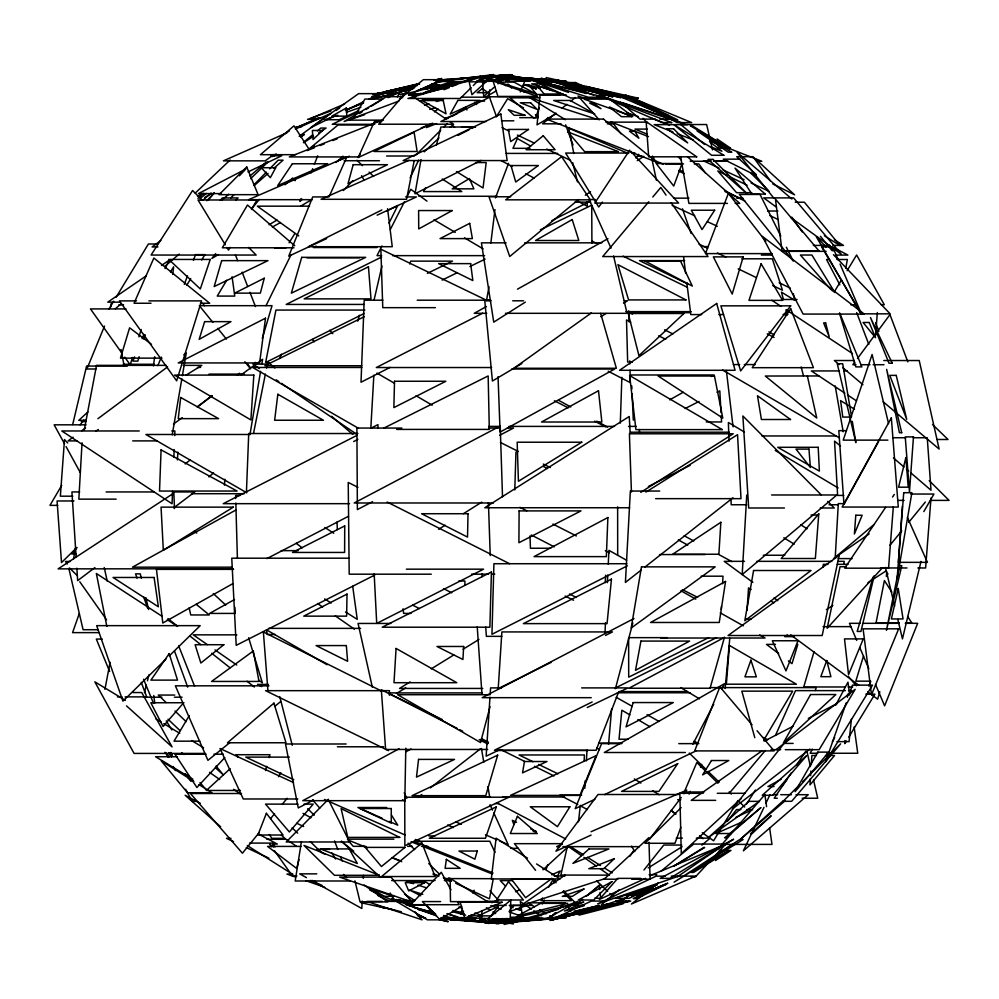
<?xml version="1.0" encoding="UTF-8"?>
<svg xmlns="http://www.w3.org/2000/svg" width="999" height="999" viewBox="0 0 999 999"><rect width="100%" height="100%" fill="white"/><g stroke="black" fill="none" stroke-linecap="round" stroke-linejoin="round"><path stroke-width="1.5" d="M377.934 427.747L377.947 424.637L371.041 428.171M389.398 695.279L389.46 690.671L265.584 690.671L388.536 750.649M405.794 748.201L404.832 800.674L302.772 800.674L399.063 748.775M514.785 489.935L515.946 452.097M620.304 423.151L621.865 377.31M172.552 491.371L172.078 503.771L61.801 430.969L139.248 430.969M173.863 457.292L174.163 449.55M174.688 435.614L174.875 430.969L171.778 430.969M246.416 492.445L248.726 433.529L357.917 433.529M584.153 761.176L584.415 754.969L519.043 754.969L532.966 761.713M362.187 900.986L361.825 908.516L311.85 880.631M363.261 878.371L363.399 875.361M481.918 911.188L481.555 918.793L484.49 918.793M604.982 633.403L605.494 622.639M607.392 582.642L607.754 574.949M608.266 564.185L608.915 550.337L626.573 560.252M721.266 609.353L721.428 606.343M722.589 583.728L722.989 576.186L701.148 576.186M605.232 582.717L605.644 575.187M82.043 442.807L78.834 499.15L116.134 499.15M370.866 427.472L373.863 375.162M584.84 788.236L585.277 780.644M586.401 760.888L587 750.261M746.74 494.98L742.195 574.562L836.887 494.98L771.615 494.98M844.967 740.546L844.792 743.643L846.378 741.033M847.464 697.265L847.651 694.168M224.488 485.152L224.837 479.283M489.972 697.215L486.151 756.193L500.187 749.437M490.184 694.105L490.584 687.899L501.386 687.899M747.065 610.289L748.526 587.924L751.198 589.497M810.376 778.733L809.964 784.939L834.54 755.494L825.486 755.494M810.576 775.636L810.888 770.991M811.3 764.784L811.912 755.494L816.433 755.494M177.385 459.865L177.909 452.135M886.737 571.79L886.4 576.448L887.961 573.751M898.363 562.35L902.397 506.118M893.331 506.743L888.548 568.181L844.704 568.181L885.589 507.38M930.993 497.977L925.623 567.969L917.869 567.969M875.511 335.801L877.347 312.575M608.553 744.367L611.6 709.128M110.827 306.83L111.114 303.721M725.149 688.536L729.769 638.324M851.423 718.993L849.088 741.633L836.95 741.633M489.685 89.823L488.886 97.178L461.238 97.178M172.752 274.438L173.626 266.808L170.492 271.94M578.471 821.802L580.344 805.331M490.846 242.944L494.98 209.603M153.409 365.934L154.695 356.718M822.864 567.395L823.338 564.335L827.984 564.335M295.13 180.694L295.579 177.847M301.423 841.633L295.192 880.993L350.212 880.993M249.937 434.74L260.589 371.316M261.863 363.761L262.625 359.228L241.271 374.762M172.215 434.84L181.843 378.733M182.367 375.711L186.264 352.959L183.779 354.82M73.601 558.741L75.437 548.139M420.991 159.678L415.01 193.769L481.143 160.377M486.513 300.462L489.011 286.638M843.693 564.385L844.255 561.338L838.011 561.338M845.741 268.294L847.389 259.503L836.962 259.503M84.203 430.344L96.528 365.359L166.221 365.359M104.932 689.347L110.09 662.262M414.198 160.677L406.581 199.3L321.066 199.3L409.103 160.227M253.534 433.379L265.384 374.088M266.596 368.007L267.819 361.925L274.9 367.969M567.17 847.352L560.839 875.074L609.552 875.136M374.076 300L381.968 266.009M72.69 424.513L86.588 366.059L127.348 366.059M874.25 575.599L860.951 631.43L857.192 631.43L873.226 576.81M920.991 561.413L902.447 638.898L897.839 619.53M436.563 144.942L440.896 127.01L474.562 127.01L471.815 128.396M144.43 692.719L146.316 685.239M147.452 680.756L148.963 674.775M490.047 706.68L480.556 742.557L397.639 694.717L490.122 694.717M615.409 688.723L632.817 622.989M299.013 859.639L296.678 868.456L267.582 846.415L301.011 846.415M265.522 770.591L266.733 766.27M269.156 757.604L269.967 754.72L235.851 754.72L237.787 757.167M139.111 356.743L137.862 361.101L132.879 361.101L134.615 356.893M144.081 339.298L145.33 334.94M357.729 321.154L359.428 315.272M814.035 651.685L803.745 686.975L845.042 686.975M879.832 691.783L877.634 699.175L867.706 691.832M253.883 366.783L255.207 362.312M262.287 338.474L272.028 305.682L199.325 305.682L212.874 322.377M815.334 690.546L816.208 687.612L710.339 687.612M797.801 644.392L791.995 663.661L788.361 660.913M863.523 655.993L855.818 681.156L870.728 681.156M132.492 357.442L130.195 364.797L124.775 357.167M138.911 336.85L141.209 329.508M409.702 264.011L410.689 261.139L452.497 261.139L427.397 273.339M79.246 613.661L72.577 632.629L99.101 632.629M846.24 702.809L825.624 761.725L872.539 685.127L852.434 685.127L848.825 695.441M547.702 864.909L546.303 868.855L543.269 868.855M535.589 117.782L539.21 107.805M279.77 358.516L281.356 354.22M680.856 827.309L674.962 843.281L644.954 843.281L681.118 807.629M184.291 284.39L187.5 275.886M193.406 260.302L195.554 254.633L204.87 254.633L201.723 259.965M495.454 197.914L508.528 163.349M618.418 692.482L596.128 750.261L494.405 750.261L592.17 701.96M301.061 198.601L299.95 201.461L302.16 199.288M311.039 172.939L312.699 168.669M314.36 164.385L317.694 155.832M157.879 365.671L161.289 357.093M868.88 686.113L870.629 681.817M104.508 326.086L86.913 368.993L95.991 368.993M142.12 338.673L143.856 334.465M520.242 91.958L524.787 81.181M689.098 794.155L690.297 791.308M700.486 767.195L701.685 764.36M329.058 196.828L346.828 156.943L248.589 199.675L312.262 199.675M775.499 735.351L795.504 690.634L845.404 690.634M763.998 807.317L743.381 850.823L808.253 794.692L796.003 794.692M765.996 803.109L769.979 794.692M410.139 177.872L418.656 160.115M507.042 918.418L504.12 924.437L526.71 919.28M165.047 268.594L169.156 260.202L161.488 265.447M472.802 892.969L474.15 890.209M266.046 305.644L291.159 254.545M389.011 223.127L397.802 205.494L386.738 211.014M381.93 245.966L377.01 255.644L381.68 255.644M390.372 229.383L404.445 201.736M407.255 196.204L410.776 189.298L426.973 201.111M425.636 187.625L423.576 191.583L461.775 191.583L442.27 179.008M692.806 744.243L713.723 704.307M721.665 689.173L724.55 683.653L604.32 752.509L685.364 752.509M812.312 749.15L810.127 753.258L817.819 753.258M835.589 705.406L847.964 682.167L849.662 694.53M542.232 904.045L544.393 900.074M553.758 882.841L555.194 880.194M557.355 876.223L560.239 870.916L551.86 874.824M878.558 441.583L843.968 504.37L838.823 430.656L846.44 430.656M278.496 776.747L280.769 772.689M832.404 741.633L834.677 737.612M230.045 247.377L228.509 250.087L226.898 247.452M251.561 209.453L256.93 199.975L198.002 199.975L225.299 244.805M542.582 897.951L541.046 900.673L571.291 900.673L562.974 891.62M548.726 887.1L552.572 880.319L554.657 882.579M360.177 154.296L358.653 156.93L289.323 156.93L379.158 121.354M923.813 511.6L933.94 494.043L910.826 494.043M61.751 485.339L49.95 505.369L57.717 505.369M186.788 285.252L190.722 278.596M763.648 740.371L792.682 691.146L741.832 691.146L754.794 737.674M189.211 715.709L174.038 741.171L199.875 741.171M354.308 116.721L364.885 99.063L382.804 99.063M226.711 280.257L217.22 296.091L234.765 296.091L232.08 276.785M397.315 96.891L400.462 91.671L387.924 97.665M737.687 801.036L713.611 840.783L702.322 832.754M108.854 309.203L113.699 301.211M116.121 297.227L148.401 243.993L157.53 243.993M834.39 291.671L841.533 279.87M847.09 270.704L856.618 254.982L884.29 304.77L881.243 304.77M848.763 737.125L874.924 694.168L865.833 694.168M496.303 116.908L507.642 98.664L523.501 107.83M289.073 242.769L294.867 233.529M746.328 804.407L755.369 790.072M630.069 856.118L633.378 851.086M629.695 150.15L594.792 203.072L678.621 203.072L630.744 151.286M892.544 497.04L894.28 494.455M791.27 772.839L774.2 798.238L777.309 798.238M796.39 765.222L805.781 751.26M854.719 362.212L852.859 364.71L855.981 364.71M857.504 358.454L889.959 314.623L907.829 361.85M649.562 839.272L681.206 797.452M684.003 793.768L686.8 790.072L591.021 831.73M602.434 202.098L598.713 207.005L565.646 153.059L628.821 153.059M635.888 157.967L638.673 154.283M727.722 821.066L736.513 809.577L740.896 809.577M781.668 786.513L787.162 779.382M643.98 869.992L663.761 845.054L681.73 845.054M215.697 253.646L211.825 258.466L218.481 254.545M251.536 209.041L259.278 199.4M80.082 424.812L83.941 420.017M258.953 832.904L242.42 853.196L190.434 793.506L241.521 793.506M270.629 818.568L274.525 813.798M282.305 804.245L287.163 798.276M889.997 545.204L901.772 530.819M908.653 522.427L925.336 502.06M76.661 547.976L71.716 553.933L76.336 553.933M208.316 200.075L214.236 192.982M648.788 201.748L602.722 256.568L708.016 256.568L671.303 202.809M652.797 196.99L660.814 187.45L666.058 195.13M729.32 793.231L765.284 750.524M220.329 200.287L222.34 197.939L238.087 197.939L235.764 199.987M506.043 81.231L511.388 75.162L530.057 81.231L505.669 81.181M882.342 567.869L827.16 628.271L840.047 566.733L846.228 566.733M726.148 843.705L695.554 876.735L691.021 876.735M224.85 757.529L196.903 787.499L174.975 754.208L206.144 754.208M206.793 200.749L214.173 192.919M239.41 175.787L245.742 169.106L198.439 193.594L221.004 193.594M343.381 190.534L352.759 180.694M551.311 916.945L555.556 912.599M560.864 907.179L565.109 902.834L528.009 902.834L534.477 906.755M253.559 185.165L266.408 172.128M269.618 168.868L278.184 160.177L283.104 160.177L273.851 168.319M415.659 155.257L440.734 130.145M444.006 126.861L447.277 123.589M799.362 785.052L783.079 801.31L791.67 801.31L840.596 743.855L802.609 781.792M471.128 87.7L460.227 98.476L407.892 98.476L482.042 76.923L473.314 85.552M76.948 547.452L61.501 562.574L57.08 500.974L73.901 500.974M165.984 659.09L122.927 701.148L96.678 625.649L200.2 625.649L169.293 655.856M230.757 197.877L234.066 194.68M250.612 178.684L268.256 161.613M273.776 156.294L275.986 154.158M555.731 912.711L552.484 915.796L549.737 915.796M195.255 193.069L230.107 160.027M424.238 151.848L438.986 137.924M450.324 127.223L452.597 125.075L454.57 127.385M641.583 895.991L648.363 889.672L636.488 895.991L640.309 895.991M648.863 837.649L604.12 879.195L617.919 879.195M87.924 411.938L78.784 420.342L86.101 420.342M741.221 798.488L681.281 853.621L679.844 793.293L703.234 793.293M543.031 869.792L568.094 846.802M230.207 768.656L206.356 790.459L240.372 790.459M336.051 162.475L342.994 156.194M379.995 122.665L382.305 120.567M208.941 476.985L213.461 472.902M783.328 800.674L740.896 838.86L785.202 800.674M285.09 184.778L292.757 177.934M254.171 185.639L268.057 173.414M494.73 86.763L483.703 96.466L482.517 80.944L501.348 80.944L498.039 83.854M211.014 193.132L202.972 200.15L200.474 200.15M197.914 198.376L203.796 193.319M587.537 895.229L599.263 885.139L599.75 889.51M221.778 200.187L228.821 194.156M249.912 176.049L266.333 161.963M115.397 308.716L121.304 303.659M164.997 266.246L179.171 254.108M601.386 904.844L619.105 889.759M620.891 901.997L626.623 897.114M874.063 524.487L835.239 557.292L838.311 503.621L844.517 503.621M701.885 845.117L710.189 838.124L696.303 838.124M660.988 871.228L693.668 844.068L723.663 844.068M578.359 199.7L509.727 256.506L488.986 196.766L510.676 196.766M303.421 142.42L312.699 134.765M317.345 130.931L320.829 128.059L326.099 128.059L318.606 132.942M229.77 742.682L207.929 760.326L175.374 685.826L268.943 685.826M274.663 706.418L280.731 701.51M582.567 899.325L576.573 904.17L563.598 890.658M586.176 896.403L600.574 884.752M197.377 407.167L211.863 395.529M237.213 375.174L239.635 373.239M555.956 113.099L542.569 123.826L561.051 123.826M562.037 108.229L566.908 104.333M570.554 101.411L575.424 97.515M300.874 137.163L304.445 134.328L300.499 136.738M434.478 111.838L438.062 108.978M200.399 198.239L206.431 193.431M185.165 463.936L190.047 460.064M641.308 569.929L625.411 582.429L630.357 491.046L659.702 491.046M644.967 567.045L733.004 497.777M658.366 882.841L631.418 904.02L695.903 876.098L671.241 876.148M418.156 797.439L421.828 794.567M430.382 787.886L480.556 748.738M809.914 749.125L732.354 809.09L784.078 743.406L793.131 743.406M776.023 749.675L855.169 689.335L819.18 749.675L785.276 749.675M94.917 567.569L77.66 580.631L76.861 568.181M173.801 507.817L194.755 491.945L172.989 491.945M73.064 437.2L68.082 440.896L77.31 440.896M81.768 430.719L85.502 427.947M97.939 418.681L167.607 366.845M160.802 240.534L152.11 246.94L157.967 246.94M173.464 424.063L182.255 417.682M197.327 406.718L212.4 395.766M274.013 154.483L265.197 160.851L223.414 160.851L286.888 132.817M299.176 136.264L330.619 113.499L295.354 129.071M336.076 110.489L339.772 107.855M591.358 312.949L513.886 368.269L616.371 368.269L600.674 313.436M761.725 751.061L691.233 800.349L715.684 800.349M833.503 558.591L869.167 533.903M564.972 875.136L520.354 905.943L605.431 878.458M677.434 876.735L725.923 843.443M146.141 275.936L107.767 302.16L119.868 302.16M314.161 145.916L309.128 149.326L293.968 125.849L260.414 154.683L295.592 154.683M452.035 116.433L465.484 107.417L466.958 110.002M578.858 199.55L574.962 202.148L590.559 202.148M585.352 195.23L590.546 191.771M637.287 160.639L643.768 156.319M717.519 854.27L720.092 852.572M722.664 850.861L732.966 844.055M303.609 142.707L313.599 136.201M787.349 634.952L784.739 636.638L794.093 636.638M826.36 609.64L832.866 605.419M867.994 582.642L886.2 570.829M525.337 302.11L493.731 322.14L481.418 242.844L506.131 242.844M640.759 492.345L733.216 433.791L629.407 433.791L631.43 491.995M438.636 529.32L445.167 525.199M463.449 513.673L481.743 502.135M645.916 492.082L737.549 434.677L741.008 498.651L655.619 498.651M648.239 867.919L682.13 846.69M359.49 113.511L362.075 111.9M365.971 109.49L368.556 107.892M371.141 106.281L381.506 99.863M95.742 431.181L98.401 429.533M185.926 375.224L201.835 365.359L183.254 365.359M280.319 136.463L289.535 130.794M410.114 681.905L399.513 688.436L482.767 688.436M431.293 668.843L453.808 654.957M463.086 649.25L478.971 639.447M204.807 197.49L211.413 193.481M272.265 156.606L276.236 154.208M396.428 693.481L405.756 687.849M461.725 906.243L439.822 919.467L422.402 901.573L440.621 901.573M521.853 363.549L492.42 381.019L484.79 300.799L490.996 300.799M600.749 316.683L606.106 313.511M623.488 303.184L627.497 300.799L624.4 300.799M269.031 224.775L277.023 220.067M300.961 205.969L311.613 199.7M555.756 113.861L537.037 124.875L540.034 94.98L566.246 94.98M496.428 90.797L486.076 96.778L527.884 96.778M505.482 85.564L508.079 84.066M232.73 583.716L162.8 623.026L156.456 569.355L233.591 569.355M669.692 399.837L683.166 392.295M711.45 376.473L714.148 374.975L631.268 374.975M486.413 306.518L474.25 313.311L486.725 313.311M517.482 289.173L607.979 238.649M234.528 599.525L209.578 613.423L235.127 613.423L234.865 607.255M547.352 918.368L577.784 901.41L532.455 918.368L551.261 918.431L510.139 922.002L543.306 918.431M272.352 227.023L280.494 222.515M235.876 510.014L132.48 567.17L232.08 567.17M781.156 779.257L767.931 786.513L774.038 786.513M353.671 441.57L357.817 439.373M500.224 426.011L354.195 502.984L493.431 502.984M372.59 501.648L357.38 509.59L356.893 428.059L401.873 428.059M499.725 435.264L513.536 428.059L507.33 428.059M313.424 800.037L298.276 807.941L285.514 743.993L346.141 743.993M405.619 751.897L411.126 749.013M634.003 618.518L482.192 697.677L591.233 697.677M266.895 558.591L348.539 516.246M764.21 741.171L793.169 726.236M808.341 718.418L837.287 703.496M482.654 313.211L376.323 367.532L491.595 367.532M390.097 367.382L361.014 382.23L364.21 300.2L382.917 300.2M357.23 435.227L223.264 503.671L349.513 503.671M685.152 408.529L699.013 401.461M717.032 392.27L719.804 390.859L721.041 412.624M374.725 575.062L236.201 645.342L231.756 558.191L348.713 558.191M458.116 135.34L469.08 129.783M551.823 220.629L590.471 201.099M648.388 486.488L690.134 465.334M627.36 565.821L491.945 634.29L493.918 563.723L626.873 563.723M420.442 101.149L424.463 99.138L443.581 99.138L436.276 101.498M381.868 209.952L308.416 246.703L392.257 246.703L387.587 208.704M384.041 428.022L488.161 375.949L489.31 429.408L396.703 429.408M316.208 246.166L313.436 247.54L376.848 247.54M364.16 313.511L265.634 362.5L275.924 310.065L364.86 310.065M615.059 688.124L716.558 637.637M381.593 257.03L286.176 304.433L363.736 304.433M551.173 662.337L498.214 688.586L501.873 631.93L612.487 631.93L605.519 635.389M364.335 316.658L264.81 365.746L361.8 365.746M708.753 637.649L628.696 677.147L628.633 637.649L667.145 637.649M335.839 115.347L310.926 127.547L358.604 93.644L380.144 93.644L369.068 99.076M345.529 110.602L363.536 101.786M442.157 280.07L457.405 272.627M469.88 266.546L485.127 259.116M587.262 707.504L627.984 687.899L581.668 687.899M358.678 111.651L332.217 124.313L374.712 124.313M197.49 196.204L203.109 193.506M248.027 171.94L281.706 155.769L271.079 155.769M558.079 908.528L562.225 906.543M540.372 229.77L591.733 205.22L591.908 243.132M594.842 799.262L575.212 808.653L601.585 743.631L621.665 743.631M604.657 794.58L695.804 751.011M358.728 110.602L339.223 119.743L324.737 119.743L337.737 115.26M326.623 238.599L288.723 256.181L312.737 196.928L328.221 196.928M377.135 215.16L416.433 196.928L405.594 196.928M491.783 902.771L498.763 899.512M515.534 891.72L519.73 889.772M432.317 123.389L358.179 157.542L374.475 121.466L380.681 121.466M736.013 817.232L752.597 809.577L746.753 809.577M591.096 835.089L555.894 851.198L598.001 794.505L678.246 794.505M645.541 878.371L599.375 899.462L617.732 878.371L640.908 878.371M402.247 97.752L399.463 99.001L423.339 79.683L442.682 79.683L414.797 92.145M409.215 94.643L412 93.394M741.071 822.477L715.883 833.528L731.181 833.528M562.425 844.167L556.705 846.653L559.827 846.653M344.53 104.046L310.914 118.419L320.779 118.419M318.718 118.082L297.402 127.173L318.644 118.257M374.15 94.443L378.122 93.232L375.287 94.418M345.642 110.09L362.687 102.972M650.024 875.661L727.372 843.531M345.454 110.265L363.624 102.86M449.388 87.562L444.031 89.735L450.212 84.316L457.405 84.316L452.06 86.476M337.987 160.727L349.463 156.194M421.216 127.909L432.692 123.376M445.604 118.282L457.092 113.761M426.423 127.597L436.588 123.601M314.273 147.79L307.143 150.574L338.049 124.95L372.714 124.95M319.967 145.554L324.25 143.881M332.804 140.547L337.075 138.873M398.813 101.111L347.952 120.13L383.479 120.13M415.222 93.544L409.365 94.58M426.398 89.386L438.961 84.715L418.069 90.035M330.894 110.976L307.592 119.38L317.158 119.38M496.89 918.481L487.412 921.915L483.266 918.481L489.323 918.481M346.403 112.263L360.851 107.28M678.808 876.148L597.602 903.92L656.118 876.148L665.197 876.148M364.647 114.673L344.143 121.478L386.601 96.691L403.471 96.691M603.458 905.381L627.135 897.589M631.568 896.128L652.285 889.31M429.732 109.453L435.564 107.555M576.648 914.26L590.921 909.614L574.325 914.26L577.534 914.322L594.705 909.49L576.061 914.322M424.587 105.257L428.971 103.846M413.574 87.962L385.901 96.591L371.79 96.591L417.195 85.502M414.335 93.294L408.529 95.092L414.523 93.456M430.282 88.362L452.035 81.631M558.466 909.227L527.222 918.019L513.461 918.019L583.778 902.109L565.909 907.129M420.716 93.319L413.361 95.355L446.428 87.924M425.124 92.095L463.324 81.506L467.694 81.506M430.994 88.973L457.942 81.631M393.743 93.294L371.228 99.376L383.266 96.316M399.75 91.671L414.76 87.612M435.776 81.93L444.78 79.495L448.301 79.495M600.923 906.83L566.957 915.846L559.865 915.846L600.886 906.78M387.774 95.167L413.361 88.674M431.406 84.078L447.964 79.87L438.673 80.582M407.617 92.682L400.162 94.58L404.757 94.58M626.448 901.248L550.961 920.116L629.12 901.248M417.095 84.653L386.101 92.37L417.619 84.653M375.799 94.73L419.293 84.041M434.29 80.357L441.795 78.509L434.29 80.282M403.983 94.218L440.172 85.439L422.065 94.218L408.504 94.218M418.431 83.704L385.264 91.683L419.617 84.003M593.356 910.064L549.937 920.491L591.396 901.061L606.543 901.061M615.809 904.657L630.781 901.061L615.634 901.061M374.25 94.493L419.28 83.841M473.214 79.208L463.049 81.531L438.886 81.531L493.543 74.563L480.469 77.547M529.72 918.593L534.24 917.569M372.802 94.555L416.895 84.765L379.882 94.555L375.636 94.555M526.148 919.392L516.083 921.016L535.526 918.93M480.919 79.283L512.387 74.888L489.248 81.369L476.81 81.369M481.63 77.835L503.059 75.2L481.481 77.198M531.655 918.793L510.839 921.303L538.136 918.793L529.033 918.93M439.523 80.719L471.89 77.647M474.975 77.36L487.312 76.186L484.228 76.436M441.421 80.931L447.589 80.357M467.619 78.496L472.24 78.059M434.99 80.469L479.607 76.811M441.658 80.569L447.839 80.057M455.556 79.421L460.177 79.033M467.894 78.397L472.527 78.022M483.329 77.135L500.312 75.737L480.282 77.31M437.337 80.494L448.214 79.62M451.323 79.371L460.639 78.621M463.748 78.372L471.516 77.747L437.437 80.395M476.173 77.373L510.352 74.625L474.662 77.447M454.083 79.371L460.252 78.884M466.408 78.397L472.577 77.91M531.431 79.795L534.178 79.795L531.193 79.47M469.455 80.732L464.935 80.732L480.669 76.149L483.017 80.732L476.985 80.732M442.632 81.219L448.351 81.219M611.788 93.756L607.767 93.756L586.201 86.376L614.323 93.382M596.553 96.204L599.562 96.204M412.674 96.691L415.746 96.691M539.86 97.815L510.039 97.815L533.941 118.232M620.829 97.79L541.133 78.297L620.591 97.44M608.503 98.014L570.629 98.014L527.734 77.86L547.177 82.542M608.166 99.138L584.09 99.138L614.16 109.902M476.935 101.061L484.652 101.061M637.449 101.836L634.053 101.836L654.932 111.164L638.798 102.56M519.705 117.67L538.274 117.67M547.552 117.67L550.649 117.67M445.017 118.469L448.114 118.469M655.257 119.106L640.009 119.106L620.491 102.073M659.827 119.106L670.504 119.106M501.535 120.817L513.798 120.817M485.851 121.528L440.834 121.528L489.51 97.24L496.203 115.809M605.794 122.14L646.828 122.14M607.28 123.826L613.436 123.826L611.238 121.678M687.362 124.638L654.17 124.638L672.901 131.98M296.129 126.748L301.648 126.748M461.501 127.16L475.512 127.16M647.277 129.096L634.952 129.096L647.377 134.253M530.032 148.327L512.937 148.327L517.382 138.549L530.694 146.066M631.905 153.059L634.977 153.059M506.231 153.409L557.717 153.409M386.576 156.006L414.435 156.006M637.599 156.306L642.182 156.306M740.234 159.153L723.251 159.153L756.181 175.612M344.131 160.727L379.47 160.727M711.076 160.851L703.458 160.851L718.88 168.007M714.123 160.851L727.821 160.851M690.172 161.264L710.414 161.264M713.523 161.264L725.986 161.264M757.13 161.264L761.8 161.264L725.761 147.14M475.499 162.562L486.188 162.562L483.029 187.987L456.481 171.591M665.259 163.948L683.578 163.948M694.255 163.948L698.838 163.948L705.157 172.715M751.822 192.682L736.575 192.682L717.769 170.941L727.547 175.699M418.818 196.266L497.427 196.266M673.551 198.152L688.96 198.152M736.738 198.152L742.906 198.152M595.279 199.55L589.148 199.55L611.026 248.152M795.241 202.223L804.37 202.223L840.047 245.592L824.4 235.776M727.422 203.396L688.898 203.396L680.681 156.993M735.127 203.396L739.747 203.396L687.487 156.768M309.515 206.169L257.342 206.169L298.738 235.901M767.644 211.014L777.921 211.014M524.65 242.844L601.835 242.844M813.298 245.417L828.396 245.417M832.929 245.417L843.493 245.417L834.415 239.748M703.446 246.603L708.091 246.603M831.293 246.878L821.615 246.878L861.563 314.073L840.047 264.036M293.968 247.789L222.327 247.789L247.477 205.02L294.717 245.742M274.862 248.052L285.764 248.052M782.03 251.348L826.161 251.348M772.239 253.609L705.481 253.609L728.383 193.356L765.758 241.321M761.313 255.07L772.127 255.07M835.539 255.07L847.901 255.07L834.19 247.889M392.607 255.644L484.615 255.644M306.918 257.842L359.677 257.842M741.857 258.803L772.364 258.803L782.429 290.222L772.751 285.539M829.52 259.503L826.535 259.503L839.822 284.815M684.702 260.614L639.485 260.614L687.649 283.928M781.493 299.475L797.065 299.475M484.403 299.987L490.596 299.987M417.207 300.2L490.472 300.2M512.712 300.799L523.563 300.799M136.476 300.886L119.443 300.886L176.648 380.844L201.536 300.886L148.863 300.886M151.036 303.246L134.066 303.246L153.871 258.017L209.69 303.246L200.437 303.246M118.931 304.757L123.564 304.757M850.811 304.77L856.892 304.77M435.352 307.655L382.767 307.655L380.856 249.213L486.55 300.262M125.999 308.916L90.459 308.916L122.065 353.359M625.861 311.626L691.096 311.626M690.197 312.675L629.77 312.675L632.554 314.048M505.432 313.311L627.047 313.311L613.586 255.994M860.838 313.836L890.146 313.836L833.478 254.695M783.079 314.41L787.749 314.41M701.71 314.573L690.809 314.573L686.8 282.592M718.855 314.573L723.538 314.573M784.327 314.573L787.449 314.573M162.025 358.129L120.467 358.129L129.608 327.797L151.486 344.343M854.407 360.527L834.352 360.527L839.11 364.56M883.728 360.527L919.217 360.527L939.135 449.063L883.166 401.773M632.342 362.05L627.659 362.05L626.51 319.955L630.706 322.028M123.277 364.273L154.296 364.273M268.394 364.111L252.972 364.111L259.428 368.481M733.428 364.573L739.647 364.573M744.317 364.573L755.219 364.573M860.651 364.71L869.992 364.71M873.101 364.71L884.003 364.71M197.477 367.42L200.562 367.42M361.825 367.47L252.647 367.47L358.379 428.246M511.788 369.018L614.697 369.018L500.112 432.067L498.039 376.71M839.41 370.941L811.35 370.941L844.867 393.169M844.093 370.941L847.214 370.941M209.016 374.113L244.355 374.113M818.943 375.949L765.321 376.036L816.745 418.044L807.379 376.036M850.424 417.082L842.794 417.082L840.584 400.611L854.532 409.24M81.281 421.603L85.814 421.603M706.268 421.953L721.578 421.953L721.216 415.734M86.101 424.825L54.146 424.825L64.573 443.881M488.686 426.398L499.562 426.398M508.891 426.398L614.522 426.398M628.496 426.398L636.263 426.398M488.723 428.059L499.575 428.059M630.369 432.205L729.27 432.205M248.826 434.49L145.916 434.49L246.79 492.819M761.9 435.964L835.951 435.964M893.181 437.737L905.569 437.737M913.311 437.737L927.247 437.737L931.006 490.234L911.038 473.064M937.174 439.498L948.026 439.498L932.492 424.463M887.874 440.134L843.218 440.134L872.102 354.483L888.561 423.613M132.705 440.896L157.33 440.896M79.708 491.945L71.928 491.945L76.149 557.292M106.131 491.945L154.333 491.945M191.458 493.706L244.33 493.706M240.26 495.429L235.627 495.429L235.714 498.501M843.718 495.417L837.612 495.417L834.552 441.133L840.521 446.066M72.84 496.191L60.352 496.191L64.498 439.585L67.707 442.982M897.926 500.387L904.12 500.387M930.456 500.387L949.05 500.387L929.22 480.619M746.715 504.745L731.193 504.745L730.981 498.538M828.995 504.745L838.311 504.745M629.57 507.742L484.802 507.742L629.258 416.483L630.182 433.504M784.477 507.992L748.688 507.992L742.881 415.984L821.215 494.855M820.266 507.992L834.265 507.992L827.746 501.423M811.001 515.047L817.007 515.047M550.724 548.251L530.432 548.251L530.019 535.851M281.219 550.649L298.127 550.649M659.515 554.557L705.169 554.557M763.248 555.244L784.802 555.244M838.161 558.591L852.122 558.591M744.48 561.338L724.213 561.338L752.859 582.367M756.942 561.338L831.78 561.338M70.167 561.475L65.484 561.475L67.27 564.01M899.899 562.35L927.434 562.35L907.404 517.37M837.249 564.335L848.064 564.335M880.656 567.969L907.017 567.969M233.254 568.768L58.117 568.868L173.888 493.081L174.475 508.553M406.356 569.168L483.566 569.168L376.723 623.401L374.163 573.813M431.281 574.188L349.2 574.188L348.226 482.442L357.954 487.337M471.54 574.188L488.573 574.188M491.67 574.188L494.767 574.188M458.791 580.993L464.86 580.993L464.997 585.327M410.989 613.398L403.633 613.398L403.059 608.791M746.478 619.23L751.098 619.23M899.35 622.914L876.036 622.914L884.402 580.569L891.87 592.107M905.569 622.914L911.787 622.914L907.641 616.495M860.301 623.314L849.45 623.314L856.73 640.384M863.411 623.314L899.063 623.314M905.269 623.314L917.669 623.314L884.615 705.818L875.524 684.477M390.796 623.451L358.067 623.451L372.365 687.312M823.026 626.635L850.973 626.635M268.619 628.371L360.602 628.371M98.314 629.72L83.092 629.72L68.844 568.431M275.125 634.515L267.357 634.515L266.421 629.982M236.85 634.852L193.219 634.852L207.305 644.605M501.86 636.338L486.388 636.338L485.726 627.16M660.789 638.024L765.059 638.024L759.627 634.977M102.298 639.06L96.316 639.06L109.628 671.503M775.449 644.392L766.495 644.392L778.646 653.571M268.394 684.402L257.555 684.402L261.676 686.6M848.101 686.975L852.696 686.975M848.526 690.634L851.635 690.634M619.005 691.583L687.512 691.583M132.73 692.544L141.733 692.544L172.078 746.902L126.511 705.881M389.26 692.906L482.242 692.906M617.419 692.769L690.172 692.769M174.75 695.054L158.279 695.054L166.071 702.509M117.383 696.877L122.003 696.877M125.087 696.877L146.678 696.877L141.284 682.392M144.855 697.202L161.925 697.202M174.338 697.202L182.093 697.202M628.234 739.235L619.018 739.235L621.853 710.202L629.857 714.909M598.601 743.081L621.952 743.081M693.568 743.081L698.239 743.081M678.796 743.631L698.875 743.631M337.387 746.79L383.678 746.79M487.687 749.462L385.626 749.462L381.331 689.747L457.155 728.383M770.991 749.687L780.656 749.675M496.878 750.499L587.961 750.499M827.035 753.258L857.754 753.258L854.133 726.985M205.157 753.421L134.066 753.421L94.83 681.83L125.337 700.336M213.923 754.208L223.277 754.208M177.41 756.73L155.594 756.73L192.907 779.232M289.435 757.117L245.742 757.117L293.768 779.695M704.07 791.995L684.29 791.995L696.815 762.487L717.981 783.253M717.257 793.293L745.316 793.293M773.039 794.692L777.634 794.692M780.694 794.692L791.408 794.692M581.668 795.167L559.827 795.167L577.797 804.52M485.814 797.002L490.434 797.002M502.784 797.002L564.547 797.002M802.185 798.238L817.731 798.238L813.561 780.144M297.802 798.975L243.269 798.975L220.042 748.526L293.606 782.592M677.709 799.712L680.831 799.712M196.878 801.385L192.208 801.385L185.627 789.31M495.454 803.596L498.538 803.596M297.827 804.12L265.547 804.12L289.36 831.967L313.211 804.12L303.983 804.12M386.75 807.517L357.904 807.517L382.105 818.231M533.254 831.53L536.326 831.53L530.669 828.895M428.921 835.951L435.052 835.951M676.236 838.124L682.404 838.124M230.994 838.348L226.511 838.348L233.579 841.645M347.477 839.16L393.881 839.16M266.87 839.285L286.189 839.285L296.403 846.24M249.525 843.094L272.465 843.094L275.05 846.927M562.262 843.668L514.46 843.668L535.601 870.329M272.677 844.068L277.335 844.068L259.453 834.59M365.646 846.328L353.234 846.328L348.164 840.534M407.555 846.328L412.2 846.328M421.516 846.328L427.722 846.328M562.937 846.653L639.31 846.653M510.626 848.338L518.219 848.338M317.083 849.35L329.608 849.35M316.795 873.85L299.688 873.85L306.443 877.621M292.857 874.075L286.925 874.075L295.642 877.122M649.1 874.687L656.78 874.687M296.94 875.886L292.382 875.886L274.363 850.586M554.195 876.023L565.009 876.023M443.931 878.571L493.294 878.695L489.473 898.825L455.694 883.241M631.718 879.195L650.124 879.195L649 842.257M391.67 880.544L435.089 880.544M444.393 880.544L450.586 880.544L443.344 877.696M512.262 880.606L500.249 880.606L505.531 886.138M594.642 898.263L600.724 898.263L600.074 892.432M485.539 901.235L497.764 901.235M382.355 901.398L366.82 901.398L422.09 919.829L414.91 911.762M385.464 901.398L405.669 901.398L409.765 906.006M361.114 902.109L371.578 902.109M584.003 905.169L567.782 905.169L570.704 911.1M493.881 905.369L506.168 905.369M509.24 905.369L521.54 905.369M524.612 905.369L532.292 905.369M510.514 906.143L513.623 906.143M464.323 913.985L460.776 913.985L461.863 910.164L463.686 912.075M435.714 914.372L433.054 914.372L418.119 909.39L435.489 913.66M510.589 917.219L519.468 917.219M452.335 917.606L449.363 917.606L475.349 920.054M455.294 917.606L465.684 917.606M528.646 918.293L541.945 918.293M485.189 918.643L479.62 918.643L485.477 919.629M493.319 918.793L500.661 918.793M456.78 919.505L462.5 919.505M442.882 919.018L499.288 923.513L442.545 918.493M482.992 920.778L513.561 923.663L488.848 920.541M528.209 79.158L517.769 78.034L527.322 79.57M468.768 917.994L473.401 918.581M479.582 919.367L485.764 920.141M491.333 920.616L497.19 921.602L493.331 919.829M361.151 902.771L394.505 910.089M417.245 915.072L421.79 916.071M565.384 83.816L554.932 81.481L593.693 95.192M572.852 85.489L575.836 86.164M589.273 89.173L611.663 94.193M586.463 88.899L561.113 83.229L568.244 83.229L585.501 87.962M589.435 89.573L599.875 91.908L589.81 89.148M452.897 910.526L462.013 912.587M471.128 914.659L481.768 917.07M442.507 917.519L452.947 919.979L442.532 917.419M503.259 79.783L495.941 78.047L509.34 79.783L498.176 79.957L503.309 77.722L507.055 79.957M565.147 86.851L586.088 91.896M414.485 907.779L432.455 912.174M377.322 905.681L401.411 911.812M417.969 916.046L425.487 917.956M586.45 93.506L541.695 82.043L555.432 82.043L586.6 93.257M452.397 911.7L465.671 915.134M468.618 915.896L475.986 917.806L458.641 917.806L447.165 913.586M411.351 903.471L397.877 899.575L412.587 904.732M447.315 913.873L457.804 916.907M419.705 916.32L425.636 918.044M540.247 88.387L528.696 84.903L536.788 94.493L560.464 94.493L557.579 93.619M407.617 903.396L410.564 904.307M597.427 119.443L529.657 97.602L565.384 119.705M413.611 883.69L406.356 881.355L424.7 881.355L429.857 884.59M417.957 885.089L426.648 887.899M422.777 894.355L409.727 890.134L420.741 895.766M621.965 102.56L667.607 117.645M588.299 99.525L578.009 96.004L599.225 119.868M626.51 112.587L638.261 116.608M312.038 880.444L316.446 881.955M490.846 905.606L501.136 909.165M509.94 912.212L523.164 916.77M428.808 910.339L433.229 911.862M443.556 915.434L455.344 919.505M305.806 880.668L324.7 887.262M376.998 905.519L384.265 908.054L381.431 906.742M617.032 110.926L632.792 116.571L609.677 99.138M458.916 906.992L461.825 908.079M474.925 912.961L480.744 915.134M510.352 906.667L513.161 907.716M515.971 908.765L520.179 910.339L519.967 907.542M436.501 915.896L391.471 898.476L427.335 919.829L446.665 919.829L440.859 917.582M652.222 118.332L669.53 125.112M709.902 140.921L718.543 144.318M677.235 133.679L693.094 139.897M710.389 146.678L721.927 151.199L709.577 141.708M648.501 136.638L612.612 122.59L620.941 133.829M362.2 845.778L366.546 847.489M392.632 857.741L399.875 860.589M433.204 873.7L438.998 875.986M411.076 841.77L419.78 845.216M422.677 846.365L492.295 873.975M493.056 873.039L413.873 841.245L489.785 841.245L495.017 852.372M348.788 840.309L367.382 847.801M391.708 857.617L401.723 861.65M433.191 874.337L436.051 875.486M444.63 878.945L450.349 881.255M310.389 880.431L321.84 885.251M628.271 153.484L568.756 128.222L573.813 153.484M679.245 170.03L683.428 171.853M455.706 821.84L461.376 824.312M485.502 834.802L496.853 839.734M499.687 840.971L508.204 844.679L493.793 812.936M324.425 799.462L405.294 835.089M415.222 839.46L420.904 841.957M663.199 164.248L651.935 159.266L656.455 180.394M678.683 171.104L684.315 173.589M725.149 191.658L740.646 198.514M389.223 821.39L397.764 825.174L391.471 815.084M369.742 890.022L394.842 901.335M447.639 824.999L453.321 827.584M445.841 878.695L451.473 881.293M672.127 205.344L694.717 215.809M707.429 221.691L717.319 226.273M723.089 169.955L744.118 179.708M751.136 182.967L769.355 191.421M516.558 822.302L512.325 820.329L513.836 824.525M296.803 823.288L303.671 826.51M246.291 847.602L268.893 858.166M502.022 127.697L509.015 131.044M517.42 135.052L534.215 143.069M546.815 149.076L570.604 160.439M377.597 895.354L390.097 901.31M769.854 215.584L778.034 219.505M402.535 799.812L405.319 801.148M699.15 244.168L707.567 248.227M717.394 252.972L725.823 257.03M779.158 282.754L790.384 288.174M738.186 268.831L756.156 277.522M592.27 241.258L596.465 243.294M623.039 256.144L687.362 287.275M538.536 764.41L558.029 773.838M730.344 177.06L747.115 185.202M389.098 693.593L442.245 719.542M481.406 738.661L488.399 742.07M664.56 329.832L672.914 333.941M658.703 335.826L665.709 339.273M481.293 739.972L488.286 743.431M500.874 749.662L524.637 761.413M534.428 766.258L553.995 775.936M772.652 183.841L794.605 194.817L755.681 159.153M565.172 596.066L573.513 600.224M381.331 690.958L263.374 631.967L267.944 690.958M500.387 442.445L518.406 451.511M543.369 464.073L550.299 467.557M387.162 502.047L509.527 563.686M443.519 588.636L451.735 592.794M554.358 400.799L568.256 407.829M594.642 421.203L605.756 426.835M682.342 589.597L697.639 597.365M519.867 507.305L526.76 510.801M552.934 524.075L576.348 535.939M605.282 550.611L609.415 552.709M569.48 593.968L576.323 597.452M459.915 729.794L462.674 731.193M479.22 739.622L487.487 743.843M608.229 371.241L630.282 382.642L630.007 370.167M531.318 535.002L554.258 546.853M412.624 605.107L419.305 608.566M580.556 805.968L587.474 809.565M543.231 466.371L547.327 468.519M724.512 190.459L745.079 201.224M496.828 802.796L565.684 838.96M501.198 160.652L512.137 166.446M525.824 173.701L534.028 178.047M577.809 201.236L587.387 206.318L586.987 201.786M767.257 333.841L774.088 337.437M200.287 803.271L185.152 795.254L220.629 826.772M628.096 96.528L625.374 95.08L691.695 122.602L677.197 122.602L632.192 98.701M684.19 535.789L693.731 540.946M718.256 554.245L731.892 561.625M678.333 539.947L687.737 545.067M558.491 400.249L570.779 406.968M596.715 421.153L607.642 427.122M303.034 813.398L310.914 817.744M768.855 331.843L774.25 334.865M680.881 590.746L695.816 599.138M720.254 612.862L743.331 625.824M616.183 697.302L632.305 706.38M647.065 714.697L659.153 721.503M694.055 741.158L698.089 743.418M596.865 748.051L599.55 749.587M535.402 114.698L538.049 116.234M266.633 629.919L327.085 664.747M722.589 370.03L839.397 437.862M376.935 373.102L394.455 383.266M416.021 395.766L432.192 405.157M771.191 601.236L773.863 602.797M637.861 719.617L649.874 726.685M500.561 919.629L502.509 920.778M433.991 219.817L455.244 232.38M464.535 237.874L483.116 248.863M744.442 432.067L728.371 422.477L729.008 441.108M775.224 450.437L838.149 487.974M680.756 687.612L699.475 698.863M763.623 737.462L767.632 739.884M539.66 909.889L546.128 913.81M155.844 718.83L161.151 722.052M163.811 723.663L179.72 733.316M191.658 740.546L203.596 747.789M783.803 537.787L794.242 544.13M404.495 894.155L414.922 900.549L394.855 900.549L390.159 893.056M832.005 290.472L834.664 292.095M794.692 300.274L781.468 292.145L783.441 299.625M324.675 598.938L331.181 603.021M345.517 611.987L357.242 619.33L352.697 586.238M486.376 907.766L490.322 910.239M492.957 911.887L495.591 913.536M193.781 781.343L161.338 760.976L187.475 792.744L211.963 792.744L198.976 784.602M570.529 846.665L583.566 854.857M587.474 857.317L600.511 865.521M604.42 867.969L612.25 872.889M247.302 845.554L292.645 874.3M800.699 524.737L807.055 528.771M527.435 858.141L496.091 838.173L491.321 878.933L560.077 878.933L536.575 863.96M318.381 850.174L324.887 854.32M324.85 527.497L333.766 533.216M634.34 778.92L640.846 783.079M652.559 790.584L659.065 794.754M162.15 616.358L96.354 573.501L106.856 626.448M167.308 619.717L176.336 625.599M771.902 300.337L781.006 306.356M786.201 309.79L852.509 353.596M847.439 394.88L856.468 400.874M276.236 379.845L278.821 381.593M281.406 383.341L356.393 434.041M531.381 909.09L520.317 901.56L522.502 916.77M533.841 910.763L541.221 915.783M445.929 118.968L406.306 91.871L378.696 124.213L453.596 124.213L449.762 121.591M214.985 649.924L236.738 665.009M258.504 680.082L262.337 682.754L248.639 637.749M317.495 603.471L322.59 607.017M335.314 615.884L354.408 629.195M568.768 846.777L581.393 855.619M583.916 857.392L596.54 866.233M600.324 868.88L609.153 875.074M181.618 752.746L184.166 754.532M209.528 772.352L219.68 779.482M233.629 789.285L239.972 793.743M670.953 810.426L675.973 813.998M364.136 884.989L387.737 901.897L360.065 901.897L354.932 880.868M273.614 846.965L269.855 844.255L271.653 846.777M776.198 206.98L763.686 197.889L793.581 197.889L841.295 254.258L791.22 217.894M774.038 597.914L777.784 600.661M790.733 634.902L859.015 685.401M194.293 531.193L196.766 533.066M296.228 543.294L302.222 547.889M167.932 618.593L177.66 626.311M189.835 635.951L200.787 644.617M211.751 653.296L230.007 667.757M247.04 681.256L254.345 687.037M341.571 841.52L353.733 851.173M196.166 604.258L209.291 614.959L190.747 614.959L189.161 607.842M704.507 144.443L680.706 124.538L706.643 124.538L712.499 149.912M842.681 367.57L862.924 384.677M791.845 199.013L737.162 152.31L774.013 198.364M331.568 416.283L352.809 434.403M893.431 457.929L903.995 467.008M906.343 469.031L908.69 471.053M448.838 877.884L451.161 879.932M672.052 811.063L675.499 814.135M699.625 835.651L703.084 838.723M215.447 767.731L223.414 775.012L216.084 766.046M756.218 174.538L736.738 156.693L753.071 156.693L770.204 180.744M281.443 835.164L284.877 838.323L271.878 838.323L269.33 834.54M341.383 841.158L380.557 877.434M213.299 593.543L225.749 605.094M170.067 752.959L172.303 755.069L170.804 752.409M168.007 719.218L179.982 730.594M596.603 880.843L607.617 891.383M609.827 893.481L613.124 896.652M174.987 711.013L186.126 721.653M356.955 160.302L362.487 165.672M369.118 172.115L373.551 176.411M689.26 753.084L705.893 769.255M708.104 771.415L719.193 782.205M729.17 791.907L731.38 794.068M738.036 800.536L744.692 807.005M585.913 96.94L588.111 99.088M292.133 827.796L297.627 833.154M310.377 841.695L321.441 852.609M343.569 874.437L346.89 877.709M750.611 172.864L768.256 190.334M408.154 843.181L414.66 849.612M428.758 863.561L439.597 874.287M69.593 568.019L77.235 575.599M307.717 808.703L314.248 815.209M202.285 200.349L192.595 190.497L151.074 255.045L256.156 255.045L248.614 247.39M825.998 246.878L816.37 236.838L860.064 312.487M551.723 878.271L556.043 882.779M396.191 899.425L398.314 901.635M642.981 118.332L647.127 122.852M678.234 156.743L681.343 160.14M165.035 752.284L169.168 756.88M187.8 777.559L190.909 781.018M489.947 890.783L498.251 900.074M830.956 289.673L800.399 255.032L811.9 255.032L834.914 292.582M312.675 799.987L319.767 808.091M329.77 330.232L332.779 333.678M508.641 84.603L511.6 88.024M828.97 244.817L833.915 250.662L832.042 250.662L820.441 236.313M848.326 676.385L856.28 685.801M752.047 724.812L719.917 686.862L694.68 750.911L774.125 750.911L757.067 730.744M312.312 339.448L314.285 341.783M200.025 782.554L206.006 789.647M168.819 752.609L171.816 756.181M187.812 775.224L192.807 781.181M168.606 753.308L171.541 756.917M185.265 773.738L191.134 780.956M522.165 89.723L524.075 92.083M217.72 328.334L226.423 339.073M244.805 361.725L250.612 368.868M474.75 102.223L476.56 104.558M202.672 303.284L204.508 305.769M247.752 364.173L250.512 367.894M791.707 217.133L802.185 231.893M79.783 581.755L106.593 619.767M331.868 852.959L335.627 858.99M166.259 720.841L171.853 729.994M631.593 846.165L634.752 851.535M361.563 175.699L363.823 179.683M652.509 156.069L656.231 162.837M450.961 889.834L441.296 872.264L410.776 904.694L459.128 904.694L457.642 901.997M66.071 446.603L80.22 472.477M165.884 753.084L168.082 757.117M173.202 766.508L175.387 770.529M780.818 236.114L760.039 194.455L739.347 194.455L793.281 261.114L786.363 247.228M404.208 792.769L406.843 798.363M490.034 804.657L492.544 810.177M832.666 246.878L838.198 259.74M859.764 647.502L868.855 668.831M143.569 679.245L153.571 703.396M839.747 313.112L861.9 366.883L855.818 366.883L839.485 313.261M178.696 645.903L194.555 686.138M235.439 254.92L237.662 260.664M242.12 272.153L247.69 286.501M249.912 292.245L255.482 306.593M856.667 312.575L868.83 344.43M334.553 840.958L337.812 849.562M340.522 856.742L342.145 861.038M875.636 322.702L878.833 331.418M565.659 124.863L573.026 144.992M174.525 651.136L187.712 687.125M682.454 208.828L691.133 233.529M137.075 578.171L135.564 573.863L140.272 573.863L141.321 578.321M143.631 596.803L147.665 608.266M793.194 293.606L795.004 299.538M786.188 310.102L787.374 314.598M801.148 366.97L803.508 375.949M279.732 696.565L292.27 745.316M572.727 162.662L577.472 181.88M885.439 567.382L894.654 606.118M145.854 597.652L148.639 609.54M806.98 751.498L810.451 766.57M104.233 567.544L107.243 581.181M121.016 349.513L124.163 365.996M835.201 385.964L843.181 431.805M481.456 748.476L483.791 762.249M487.949 786.75L489.772 797.464M851.548 416.833L842.694 363.748L837.274 363.748L855.856 442.619L852.309 421.378M766.583 806.655L764.859 794.58L722.015 844.405L771.99 844.405L769.605 827.796M153.784 695.479L154.745 703.096M683.566 256.693L685.664 273.451M726.36 370.454L733.054 426.823M481.855 573.601L482.067 576.66M477.222 626.848L481.98 694.168M631.755 385.889L631.905 388.998M632.117 393.681L633.316 420.179M337.025 522.015L337.337 529.607M488.424 502.672L490.247 555.519M500.274 427.56L502.509 496.815M235.839 503.096L237.4 558.329M628.733 310.914L628.97 321.828M629.807 360.814L629.882 363.923M639.41 429.483L639.447 432.579M617.632 506.855L617.682 555.382M391.271 808.528L391.258 823.151L359.902 808.528L391.271 808.528M344.717 525.924L344.618 552.447L292.507 552.447L344.717 525.924M519.105 510.901L518.906 542.732L580.981 510.901L519.105 510.901M347.028 594.093L346.616 616.146L303.733 616.146L347.028 594.093M468.019 513.723L467.52 537.087L421.59 513.723L468.019 513.723M394.518 381.256L393.868 407.617L445.841 381.256L394.518 381.256M491.433 571.965L489.872 627.21L382.23 627.21L491.433 571.965M510.814 900.099L510.214 919.018L487.512 919.018L510.814 900.099M161.076 449.887L159.528 491.046L237.088 491.046L161.076 449.887M607.879 517.532L606.356 556.63L534.065 556.63L607.879 517.532M463.661 646.478L462.924 659.49L436.95 646.478L463.661 646.478M396.079 648.463L393.993 682.704L456.805 682.704L396.079 648.463M720.853 522.302L718.88 554.245L672.627 554.245L720.853 522.302M253.833 375.1L250.886 419.93L174.525 375.1L253.833 375.1M913.473 436.9L909.465 491.895L905.256 436.9L913.473 436.9M855.793 515.247L854.395 534.028L862.137 515.247L855.793 515.247M818.768 513.798L815.359 558.503L781.218 558.503L818.768 513.798M903.733 492.682L897.077 579.17L911.875 492.682L903.733 492.682M729.42 645.454L726.373 684.203L796.415 684.203L729.42 645.454M611.45 579.145L607.055 623.626L523.376 623.626L611.45 579.145M180.694 397.477L178.247 418.643L218.606 418.643L180.694 397.477M418.544 759.39L416.483 777.122L454.533 759.39L418.544 759.39M277.847 394.268L274.638 420.254L323.426 420.254L277.847 394.268M265.509 318.182L259.603 362.937L178.209 362.937L265.509 318.182M446.341 859.365L445.117 868.331L460.202 868.331L446.341 859.365M725.561 581.443L719.243 622.477L650.574 622.477L725.561 581.443M641.483 566.858L631.193 628.021L715.184 566.858L641.483 566.858M524.463 761.525L522.527 772.864L546.99 761.525L524.463 761.525M753.583 570.504L744.817 620.729L811.013 570.504L753.583 570.504M640.946 641.083L635.514 670.279L689.61 641.083L640.946 641.083M899.525 565.696L886.425 630.332L901.785 565.696L899.525 565.696M839.172 555.357L822.189 635.514L728.084 635.514L839.172 555.357M898.251 588.498L891.395 618.943L903.059 618.943L898.251 588.498M905.881 457.592L898.588 487.187L908.216 487.187L905.881 457.592M264.26 278.221L260.339 293.144L234.665 293.144L264.26 278.221M353.196 164.698L348.002 183.716L387.425 164.698L353.196 164.698M724.425 637.399L710.077 688.236L628.945 688.236L724.425 637.399M221.678 260.639L214.186 286.563L268.007 260.639L221.678 260.639M301.71 257.342L291.346 293.157L365.709 257.342L301.71 257.342M477.272 851.036L474.887 859.215L458.941 851.036L477.272 851.036M633.166 702.559L626.048 726.86L673.301 702.559L633.166 702.559M497.689 755.144L485.739 795.666L412.038 795.666L497.689 755.144M743.194 256.88L732.205 294.068L713.336 256.88L743.194 256.88M204.633 321.641L199.151 339.36L230.981 321.641L204.633 321.641M761.113 263.761L748.975 300.374L782.567 300.374L761.113 263.761M210.215 259.44L200.324 288.961L168.806 259.44L210.215 259.44M496.353 806.842L485.439 838.273L429.308 838.273L496.353 806.842M750.911 660.189L744.929 676.847L756.368 676.847L750.911 660.189M826.747 660.514L820.828 676.685L830.906 676.685L826.747 660.514M682.055 163.524L673.738 186.076L656.218 163.524L682.055 163.524M266.396 813.323L257.892 835.027L283.079 835.027L266.396 813.323M798.001 640.771L785.976 670.903L772.339 640.771L798.001 640.771M719.692 850.399L715.609 860.489L730.981 850.399L719.692 850.399M596.103 755.669L579.944 795.404L510.501 795.404L596.103 755.669M863.273 638.898L848.538 674.662L844.505 638.898L863.273 638.898M898.663 628.833L871.503 694.78L863.099 628.833L898.663 628.833M517.42 816.333L510.314 833.528L537.275 833.528L517.42 816.333M275.712 167.732L270.342 177.66L261.301 167.732L275.712 167.732M891.345 417.857L842.145 507.055L898.276 507.055L891.345 417.857M457.917 100.362L450.199 114.136L480.032 100.362L457.917 100.362M810.576 694.53L783.378 742.931L835.851 694.53L810.576 694.53M817.856 752.122L795.067 791.67L828.82 752.122L817.856 752.122M711.475 760.514L702.622 774.874L728.833 760.514L711.475 760.514M513.024 905.444L509.103 911.737L526.873 905.444L513.024 905.444M569.88 806.78L557.43 826.648L530.269 806.78L569.88 806.78M714.672 210.215L702.035 229.595L691.296 210.215L714.672 210.215M790.684 308.691L752.197 367.682L813.423 367.682L790.684 308.691M508.516 881.692L496.615 899.987L523.376 899.987L508.516 881.692M292.357 163.761L277.685 185.602L327.784 163.761L292.357 163.761M677.709 763.661L658.915 791.408L621.578 791.408L677.709 763.661M169.181 653.633L150.924 680.119L177.522 680.119L169.181 653.633M790.696 305.844L740.634 370.929L720.878 305.844L790.696 305.844M498.351 906.405L490.921 915.871L478.296 915.871L498.351 906.405M806.418 755.856L772.726 795.304L762.212 795.304L806.418 755.856M183.704 702.747L163.074 726.485L150.837 702.747L183.704 702.747M328.271 799.412L286.214 841.982L349.625 841.982L328.271 799.412M611.962 881.642L593.743 900.012L578.284 900.012L611.962 881.642M246.728 166.958L219.056 194.668L258.104 194.668L246.728 166.958M614.36 858.616L603.796 868.705L588.786 868.705L614.36 858.616M322.615 130.469L313.049 139.535L312.375 130.469L322.615 130.469M683.903 313.499L638.935 355.644L628.271 313.499L683.903 313.499M770.978 815.946L751.96 833.715L750.586 833.715L770.978 815.946M486.026 81.831L471.903 94.705L469.18 81.831L486.026 81.831M588.998 848.95L572.902 863.398L608.928 848.95L588.998 848.95M748.988 801.348L708.403 837.512L759.44 801.348L748.988 801.348M760.763 807.729L725.861 837.824L724.687 837.824L760.763 807.729M273.926 703.134L227.485 742.769L285.976 742.769L273.926 703.134M421.89 842.981L381.593 876.535L435.114 876.535L421.89 842.981M543.256 135.752L526.098 149.725L555.094 149.725L543.256 135.752M404.995 847.389L381.418 866.52L365.247 847.389L404.995 847.389M223.838 644.717L200.849 663.024L195.117 644.717L223.838 644.717M482.417 88.511L477.16 92.682L488.012 92.682L482.417 88.511M561.625 156.643L505.694 199.825L590.272 199.825L561.625 156.643M538.274 165.547L515.746 182.018L510.988 165.547L538.274 165.547M550.836 879.257L525.624 897.689L511.488 879.257L550.836 879.257M253.309 650.998L211.588 681.443L259.016 681.443L253.309 650.998M716.683 303.471L619.555 370.292L735.077 370.292L716.683 303.471M528.521 129.433L510.689 141.596L508.279 129.433L528.521 129.433M739.697 839.56L674.088 882.167L743.094 839.56L739.697 839.56M583.953 888.985L572.315 896.34L562.262 896.34L583.953 888.985M703.82 847.489L673.538 866.333L704.62 847.489L703.82 847.489M233.329 507.142L163.324 550.237L161.051 507.142L233.329 507.142M581.768 442.22L518.419 481.256L517.17 442.22L581.768 442.22M727.959 851.273L693.606 872.389L690.809 872.389L727.959 851.273M733.491 839.322L669.792 878.358L660.164 878.358L733.491 839.322M469.405 178.596L452.185 188.848L473.888 188.848L469.405 178.596M572.19 219.568L535.526 240.509L578.833 240.509L572.19 219.568M346.266 108.017L331.83 116.134L346.89 116.134L346.266 108.017M452.222 210.552L418.718 228.921L418.618 210.552L452.222 210.552M598.488 390.734L541.533 422.015L601.86 422.015L598.488 390.734M540.696 903.346L517.445 915.933L567.807 903.346L540.696 903.346M409.915 87.038L397.677 93.419L386.988 93.419L409.915 87.038M469.705 223.351L440.047 238.611L472.377 238.611L469.705 223.351M424.687 882.666L408.678 890.896L405.232 882.666L424.687 882.666M368.456 266.783L304.158 298.863L370.979 298.863L368.456 266.783M665.684 884.465L636.912 898.601L633.266 898.601L665.684 884.465M414.11 132.23L374.038 151.486L417.132 151.486L414.11 132.23M656.917 884.964L629.12 898.351L615.384 898.351L656.917 884.964M500.836 114.061L403.121 160.564L507.142 160.564L500.836 114.061M508.928 797.214L404.857 845.791L404.745 797.214L508.928 797.214M501.348 918.693L495.317 921.49L511.863 918.693L501.348 918.693M576.098 905.806L564.447 911.026L584.003 905.806L576.098 905.806M431.518 84.49L420.529 89.386L437.512 84.49L431.518 84.49M502.122 902.222L464.822 918.181L460.177 902.222L502.122 902.222M667.632 883.278L652.434 889.659L667.632 883.278M646.877 888.685L626.51 896.49L646.877 888.685M607.604 903.733L579.02 915.159L623.151 903.733L607.604 903.733M598.463 905.519L573.963 911.575L599.687 905.519L598.463 905.519M621.803 902.134L555.719 918.006L551.71 918.006L621.803 902.134M468.244 77.86L448.551 79.883L468.244 77.86M523.314 917.806L484.952 923.251L539.223 917.806L523.314 917.806M555.282 917.669L495.816 923.538L566.283 917.669L555.282 917.669M545.304 919.092L525.861 920.691L546.191 919.092L545.304 919.092M557.467 917.756L488.024 923.376L559.228 917.756L557.467 917.756M541.046 79.67L526.535 78.272L541.046 79.67M494.53 79.795L487.787 79.795L485.252 78.034L494.53 79.795M543.568 79.845L519.393 77.934L543.568 79.845M541.458 80.27L504.607 77.085L541.458 80.27M553.021 80.207L515.796 77.21L553.021 80.207M557.654 80.395L555.082 80.395L629.145 97.577L557.654 80.395M533.941 80.544L523.938 80.544L489.61 76.523L533.941 80.544M549.949 80.782L547.989 80.782L605.169 94.942L549.949 80.782M566.008 81.181L491.246 75.262L566.008 81.181M513.998 82.118L498.701 82.118L536.288 94.118L513.998 82.118M575.486 82.542L567.195 82.542L599.213 93.282L575.486 82.542M548.176 82.992L540.834 82.992L568.581 92.383L548.176 82.992M540.397 83.854L531.68 83.854L552.36 90.647L540.397 83.854M527.559 84.678L524.013 84.678L536.376 89.011L527.559 84.678M563.186 94.256L544.293 94.256L536.95 85.377L563.186 94.256M617.182 95.367L599.575 95.367L684.677 124.101L617.182 95.367M537.499 96.428L497.927 96.428L493.094 81.019L537.499 96.428M604.445 97.215L588.274 97.215L531.83 79.445L604.445 97.215M631.805 97.502L626.323 97.502L677.722 119.855L631.805 97.502M638.249 98.164L625.337 98.164L546.191 77.56L638.249 98.164M443.256 100.524L421.928 100.524L446.016 113.799L443.256 100.524M570.117 100.474L553.646 100.474L594.755 113.911L570.117 100.474M530.594 102.735L520.254 102.735L537.1 109.378L530.594 102.735M593.319 103.084L589.672 103.084L600.998 108.679L593.319 103.084M667.782 115.16L664.785 115.16L655.294 109.965L667.782 115.16M525.074 115.297L514.135 115.297L508.279 109.678L525.074 115.297M631.768 116.671L621.453 116.671L609.415 106.955L631.768 116.671M603.483 119.093L546.49 119.093L656.955 162.275L603.483 119.093M671.678 122.59L662.05 122.59L598.788 95.105L671.678 122.59M692.407 125.849L690.371 125.849L729.607 148.776L692.407 125.849M673.576 128.784L666.808 128.784L687.687 142.907L673.576 128.784M634.84 131.119L629.407 131.119L638.873 138.224L634.84 131.119M730.456 148.102L718.706 148.102L717.12 138.998L730.456 148.102M618.369 151.661L584.64 151.661L567.819 131.893L618.369 151.661M731.643 152.16L728.209 152.16L697.027 130.869L731.643 152.16M723.863 155.282L711.588 155.282L673.863 124.638L723.863 155.282M696.703 156.818L648.676 156.818L646.141 121.578L696.703 156.818M713.061 159.39L707.966 159.39L747.727 194.33L713.061 159.39M765.296 194.093L751.897 194.093L735.002 168.119L765.296 194.093M818.818 250.749L782.017 250.749L775.449 199.088L818.818 250.749M680.419 260.876L644.617 260.876L692.307 286.076L680.419 260.876M470.641 263.624L438.636 263.624L472.852 280.569L470.641 263.624M685.976 299.925L628.608 299.925L617.931 264.673L685.976 299.925M864.297 314.073L803.121 314.073L762.387 236.376L864.297 314.073M869.217 322.477L863.086 322.477L875.511 337.687L869.217 322.477M825.636 322.914L823.626 322.914L829.22 336.8L825.636 322.914M892.257 363.236L889.023 363.236L870.466 317.582L892.257 363.236M896.215 375.374L889.759 375.374L906.73 419.355L896.215 375.374M714.46 376.011L658.129 376.011L722.801 418.094L714.46 376.011M790.521 419.505L761.413 419.505L757.479 395.754L790.521 419.505M722.277 429.62L635.938 429.62L629.645 375.524L722.277 429.62M901.697 432.704L899.412 432.704L886.637 369.355L901.697 432.704M818.193 447.302L777.759 447.302L819.392 471.091L818.193 447.302M808.965 449.113L796.003 449.113L810.376 467.482L808.965 449.113M154.108 577.472L113.049 577.472L158.366 606.793L154.108 577.472M346.328 645.579L316.096 645.579L347.602 661.288L346.328 645.579M399.712 837.399L347.777 837.399L341.121 808.591L399.712 837.399M349.2 848.913L320.617 848.913L357.317 863.473L349.2 848.913M379.408 875.299L334.49 875.299L303.996 845.441L379.408 875.299M390.909 877.11L339.61 877.11L411.9 902.01L390.909 877.11M393.693 896.328L384.39 896.328L371.478 888.998L393.693 896.328M487.512 901.635L450.487 901.635L450.162 878.371L487.512 901.635M426.011 904.819L406.156 904.819L434.053 912.974L426.011 904.819M479.47 918.218L463.274 918.218L485.876 922.452L479.47 918.218M454.932 918.343L447.452 918.343L493.081 922.177L454.932 918.343M449.051 918.805L445.841 918.805L476.498 921.265L449.051 918.805M448.826 919.255L447.889 919.255L462.013 920.366L448.826 919.255M454.483 919.217L451.573 919.217L465.334 920.441L454.483 919.217M464.785 919.267L461.026 919.267L469.667 920.354L464.785 919.267M447.952 921.627L438.886 919.442L447.952 921.627M612.687 96.803L608.179 95.692L612.687 96.803"/></g></svg>
